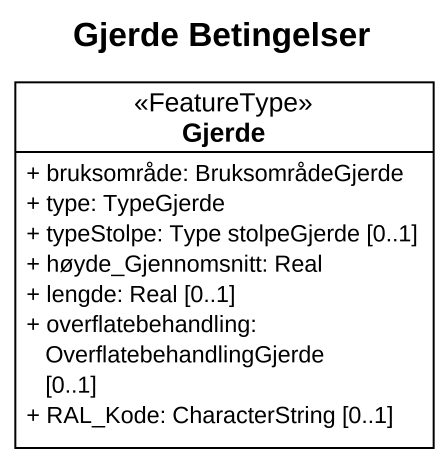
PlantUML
@startuml
title Gjerde Betingelser
hide circle
hide empty members
skinparam classAttributeIconSize 0
class Gjerde <<FeatureType>> {
  + bruksområde: BruksområdeGjerde
  + type: TypeGjerde
  + typeStolpe: Type stolpeGjerde [0..1]
  + høyde_Gjennomsnitt: Real
  + lengde: Real [0..1]
  + overflatebehandling: OverflatebehandlingGjerde [0..1]
  + RAL_Kode: CharacterString [0..1]
}
@enduml
